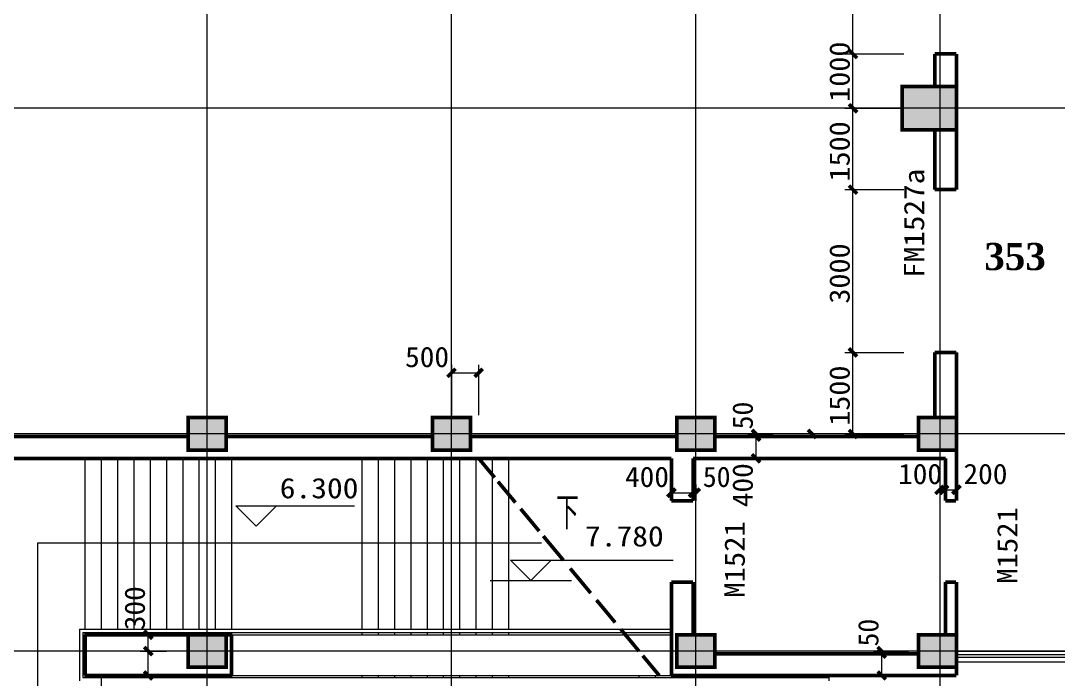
# Model space of a CAD drawing. Extents: x -307567 to 704339, y -10277 to 165507.
# Drawn here: x 140721 to 159829, y 25060 to 37192 of the extents above; entities that cross this region are included whole.
import ezdxf
from ezdxf.enums import TextEntityAlignment as Align

# ---------------------------------------------------------------- set-up
doc = ezdxf.new("R2010")
doc.units = 0
doc.header["$MEASUREMENT"] = 0
doc.layers.add('wode', color=250, linetype='CONTINUOUS', lineweight=0)
doc.layers.add('中文', color=4, linetype='CONTINUOUS')
doc.styles.add('HZ', font='txt', dxfattribs={"width": 0.7, "height": 5, "bigfont": 'STF:宋体'})
doc.styles.get("Standard").update_dxf_attribs({"font": 'txt', "height": 3})

msp = doc.modelspace()

# ---------------------------------------------------------------- linework, layer by layer
at = {"layer": 'wode', "color": 0}
for p, q in [((157654.69952, 14532.32064), (157654.69952, 99322.83485)), ((144154.86827, 14532.32064), (144154.86827, 77579.84034)), ((148654.81202, 14532.32064), (148654.81202, 77579.84034)), ((153154.75577, 14532.32064), (153154.75577, 77579.84034)), ((156048.62828, 34080.38408), (156048.62828, 45580.24339)), ((155898.63016, 36580.35589), (156985.49402, 36580.35589)), ((195197.62623, 35580.36533), (118974.00627, 35580.36533)), ((155898.63016, 35580.36533), (156985.49402, 35580.36533)), ((155898.63016, 34080.38408), (156985.49402, 34080.38408)), ((156048.62828, 31080.42273), (156048.62828, 34080.38408)), ((155898.63016, 31080.42273), (156985.49402, 31080.42273)), ((156048.62828, 29580.44148), (156048.62828, 31080.42273)), ((148654.81202, 30855.79861), (148654.81202, 29925.29)), ((149154.79356, 30855.79861), (149154.79356, 29925.29)), ((148654.81202, 30705.80049), (149154.79356, 30705.80049)), ((195197.62623, 29580.44148), (118974.00627, 29580.44148)), ((154113.92346, 29580.44148), (154577.76044, 29580.44148)), ((154113.92346, 29530.44287), (154577.76044, 29530.44287)), ((154263.92159, 29530.44287), (154263.92159, 29580.44148)), ((154263.92159, 29130.4471), (154263.92159, 29530.44287)), ((155444.24131, 29580.44148), (154394.32767, 29580.44148)), ((155898.63016, 29580.44148), (156985.49402, 29580.44148)), ((156865.45157, 29580.44148), (156268.02251, 29580.44148)), ((141903.87101, 29130.4471), (141903.87101, 29089.87373)), ((141903.87101, 29130.4471), (141903.87101, 25982.0543)), ((142203.86726, 29130.4471), (142203.86726, 29089.87373)), ((142203.86726, 29130.4471), (142203.86726, 25982.0543)), ((142503.86351, 29130.4471), (142503.86351, 29089.87373)), ((142503.86351, 29130.4471), (142503.86351, 25982.0543)), ((142803.85976, 29130.4471), (142803.85976, 29089.87373)), ((142803.85976, 29130.4471), (142803.85976, 25982.0543)), ((143103.85601, 29130.4471), (143103.85601, 29089.87373)), ((143103.85601, 29130.4471), (143103.85601, 25982.0543)), ((143403.85226, 29130.4471), (143403.85226, 29089.87373)), ((143403.85226, 29130.4471), (143403.85226, 25982.0543)), ((143703.84851, 29130.4471), (143703.84851, 29089.87373)), ((143703.84851, 29130.4471), (143703.84851, 25982.0543)), ((144003.84476, 29130.4471), (144003.84476, 29089.87373)), ((144003.84476, 29130.4471), (144003.84476, 25982.0543)), ((144303.84101, 29130.4471), (144303.84101, 29089.87373)), ((144303.84101, 29130.4471), (144303.84101, 25982.0543)), ((144603.83726, 29130.4471), (144603.83726, 29089.87373)), ((144603.83726, 29130.4471), (144603.83726, 25982.0543)), ((147003.80726, 29130.4471), (147003.80726, 29089.87373)), ((147003.80726, 29130.4471), (147003.80726, 25982.0543)), ((147303.80351, 29130.4471), (147303.80351, 29089.87373)), ((147303.80351, 29130.4471), (147303.80351, 25982.0543)), ((147603.79976, 29130.4471), (147603.79976, 29089.87373)), ((147603.79976, 29130.4471), (147603.79976, 25982.0543)), ((147903.79601, 29130.4471), (147903.79601, 29089.87373)), ((147903.79601, 29130.4471), (147903.79601, 25982.0543)), ((148203.79226, 29130.4471), (148203.79226, 29089.87373)), ((148203.79226, 29130.4471), (148203.79226, 25982.0543)), ((148503.78851, 29130.4471), (148503.78851, 29089.87373)), ((148503.78851, 29130.4471), (148503.78851, 25982.0543)), ((148803.78476, 29130.4471), (148803.78476, 29089.87373)), ((148803.78476, 29130.4471), (148803.78476, 25982.0543)), ((149103.78101, 29130.4471), (149103.78101, 29089.87373)), ((149103.78101, 29130.4471), (149103.78101, 25982.0543)), ((149403.77726, 29130.4471), (149403.77726, 29089.87373)), ((149403.77726, 29130.4471), (149403.77726, 25982.0543)), ((149703.77351, 29130.4471), (149703.77351, 29089.87373)), ((149703.77351, 29130.4471), (149703.77351, 25982.0543)), ((152704.76139, 28350.46875), (152704.76139, 29130.4471)), ((153104.73198, 28350.46875), (153104.73198, 29130.4471)), ((154113.92346, 29130.4471), (154577.76044, 29130.4471)), ((157654.69952, 28400.9606), (157654.69952, 28789.62113)), ((157954.69577, 28400.9606), (157954.69577, 28789.62113)), ((152704.76139, 28647.68069), (152704.76139, 28350.46875)), ((152704.76139, 28497.68257), (153104.73198, 28497.68257)), ((153104.73198, 28647.68069), (153104.73198, 28350.46875)), ((153104.73198, 28497.68257), (153154.75577, 28497.68257)), ((153154.75577, 28647.68069), (153154.75577, 28350.46875)), ((157654.69952, 28550.95873), (157954.69577, 28550.95873)), ((145058.00639, 27882.45474), (144683.01108, 28257.45005)), ((144683.01108, 28257.45005), (146866.95595, 28257.45005)), ((145433.0017, 28257.45005), (145058.00639, 27882.45474)), ((150114.29084, 26877.58334), (149739.29553, 27252.57865)), ((149739.29553, 27252.57865), (152739.25803, 27252.57865)), ((150489.28616, 27252.57865), (150114.29084, 26877.58334)), ((149364.30022, 26877.58334), (150864.28147, 26877.58334)), ((152704.76139, 25130.49748), (152704.76139, 26850.4875)), ((153104.73198, 25880.48811), (153104.73198, 26850.4875)), ((141803.89668, 25982.0543), (152704.76139, 25982.0543)), ((141803.89668, 25982.0543), (141803.89668, 25030.49912)), ((141863.88128, 25922.41187), (152704.76139, 25922.41187)), ((141863.88128, 25922.41187), (141863.88128, 25090.49859)), ((141903.87101, 25922.41187), (141903.87101, 25090.49859)), ((142203.86726, 25922.41187), (142203.86726, 25880.48811)), ((142503.86351, 25922.41187), (142503.86351, 25880.48811)), ((142803.85976, 25922.41187), (142803.85976, 25880.48811)), ((142918.07953, 25880.48811), (143407.33122, 25880.48811)), ((143068.07765, 25580.49186), (143068.07765, 25880.48811)), ((143103.85601, 25922.41187), (143103.85601, 25880.48811)), ((143403.85226, 25922.41187), (143403.85226, 25880.48811)), ((143703.84851, 25922.41187), (143703.84851, 25880.48811)), ((144003.84476, 25922.41187), (144003.84476, 25880.48811)), ((144303.84101, 25922.41187), (144303.84101, 25880.48811)), ((144603.83726, 25922.41187), (144603.83726, 25880.48811)), ((144605.26547, 25880.48811), (152704.76139, 25880.48811)), ((147003.80726, 25922.41187), (147003.80726, 25880.48811)), ((147303.80351, 25922.41187), (147303.80351, 25880.48811)), ((147603.79976, 25922.41187), (147603.79976, 25880.48811)), ((147903.79601, 25922.41187), (147903.79601, 25880.48811)), ((148203.79226, 25922.41187), (148203.79226, 25880.48811)), ((148503.78851, 25922.41187), (148503.78851, 25880.48811)), ((148803.78476, 25922.41187), (148803.78476, 25880.48811)), ((149103.78101, 25922.41187), (149103.78101, 25880.48811)), ((149403.77726, 25922.41187), (149403.77726, 25880.48811)), ((149703.77351, 25922.41187), (149703.77351, 25880.48811)), ((195197.62623, 25580.49186), (118974.00627, 25580.49186)), ((195197.62623, 25580.49186), (118974.00627, 25580.49186)), ((142918.07953, 25580.49186), (143407.33122, 25580.49186)), ((143068.07765, 25130.49748), (143068.07765, 25580.49186)), ((155444.24131, 25580.49186), (154394.32767, 25580.49186)), ((156865.45157, 25580.49186), (156268.02251, 25580.49186)), ((156428.2378, 25580.49186), (157068.54962, 25580.49186)), ((156428.2378, 25530.4921), (157068.54962, 25530.4921)), ((156578.23592, 25530.4921), (156578.23592, 25580.49186)), ((156578.23592, 25130.49748), (156578.23592, 25530.4921)), ((157954.69577, 25580.49186), (158354.66635, 25580.49186)), ((157954.69577, 25580.49186), (163104.61919, 25580.49186)), ((157954.69577, 25515.19154), (163104.61919, 25515.19154)), ((157954.69577, 25465.19179), (163104.61919, 25465.19179)), ((157954.69577, 25380.49398), (163104.61919, 25380.49398)), ((141863.88128, 25090.49859), (155603.72418, 25090.49859)), ((142203.86726, 25130.49748), (142203.86726, 21869.53971)), ((142203.86726, 25129.49728), (142203.86726, 25090.49859)), ((142503.86351, 25130.49748), (142503.86351, 25090.49859)), ((142503.86351, 25129.49728), (142503.86351, 25090.49859)), ((142803.85976, 25130.49748), (142803.85976, 25090.49859)), ((142803.85976, 25129.49728), (142803.85976, 25090.49859)), ((142918.07953, 25130.49748), (143407.33122, 25130.49748)), ((143103.85601, 25130.49748), (143103.85601, 25090.49859)), ((143103.85601, 25129.49728), (143103.85601, 25090.49859)), ((143403.85226, 25130.49748), (143403.85226, 25090.49859)), ((143403.85226, 25129.49728), (143403.85226, 25090.49859)), ((143703.84851, 25129.49728), (143703.84851, 25090.49859)), ((144003.84476, 25129.49728), (144003.84476, 25090.49859)), ((144303.84101, 25129.49728), (144303.84101, 25090.49859)), ((144603.83726, 25129.49728), (144603.83726, 25090.49859)), ((144605.26547, 25130.49748), (152704.76139, 25130.49748)), ((147003.80726, 25129.49728), (147003.80726, 25090.49859)), ((147303.80351, 25129.49728), (147303.80351, 25090.49859)), ((147603.79976, 25129.49728), (147603.79976, 25090.49859)), ((147903.79601, 25129.49728), (147903.79601, 25090.49859)), ((148203.79226, 25129.49728), (148203.79226, 25090.49859)), ((148503.78851, 25129.49728), (148503.78851, 25090.49859)), ((148803.78476, 25129.49728), (148803.78476, 25090.49859)), ((149103.78101, 25129.49728), (149103.78101, 25090.49859)), ((149403.77726, 25129.49728), (149403.77726, 25090.49859)), ((149703.77351, 25129.49728), (149703.77351, 25090.49859)), ((152103.74351, 25129.49728), (152103.74351, 25090.49859)), ((152403.73976, 25129.49728), (152403.73976, 25090.49859)), ((152703.73601, 25129.49728), (152703.73601, 25090.49859)), ((153003.73226, 25129.49728), (153003.73226, 25090.49859)), ((155403.70226, 25129.49728), (153093.74579, 25129.49728)), ((153303.72851, 25129.49728), (153303.72851, 25090.49859)), ((153303.72851, 25129.49728), (153303.72851, 25090.49859)), ((153603.72476, 25129.49728), (153603.72476, 25090.49859)), ((153603.72476, 25129.49728), (153603.72476, 25090.49859)), ((153903.72101, 25129.49728), (153903.72101, 25090.49859)), ((153903.72101, 25129.49728), (153903.72101, 25090.49859)), ((154203.71726, 25129.49728), (154203.71726, 25090.49859)), ((154203.71726, 25129.49728), (154203.71726, 25090.49859)), ((154503.71351, 25129.49728), (154503.71351, 25090.49859)), ((154503.71351, 25129.49728), (154503.71351, 25090.49859)), ((154803.70976, 25129.49728), (154803.70976, 25090.49859)), ((154803.70976, 25129.49728), (154803.70976, 25090.49859)), ((155103.70601, 25129.49728), (155103.70601, 25090.49859)), ((155103.70601, 25129.49728), (155103.70601, 25090.49859)), ((155403.70226, 25129.49728), (155403.70226, 25090.49859)), ((155603.72418, 25090.49859), (155603.72418, 25030.49912)), ((156428.2378, 25130.49748), (157068.54962, 25130.49748))]:
    msp.add_line(p, q, dxfattribs=at)
at = {"layer": 'wode', "color": 0, "const_width": 67.49915}
for points in [[(155973.62922, 36655.35495), (156123.62735, 36505.35682)], [(157554.68856, 36580.35589), (157954.69577, 36580.35589)], [(157554.68856, 35980.36339), (157554.68856, 36580.35589)], [(157554.68856, 36580.35589), (157554.68856, 35980.36339)], [(157954.69577, 35980.36339), (157954.69577, 36580.35589)], [(157954.69577, 36580.35589), (157954.69577, 35580.36533)], [(156954.69606, 35980.36339), (156954.69606, 35180.37186), (157954.69577, 35180.37186), (157954.69577, 35980.36339), (156954.69606, 35980.36339), (156954.69606, 35180.37186)], [(155973.62922, 35655.3644), (156123.62735, 35505.36627)], [(157554.68856, 34080.38408), (157554.68856, 35180.37186)], [(157954.69577, 34080.38408), (157954.69577, 35180.37186)], [(155973.62922, 34155.38315), (156123.62735, 34005.38502)], [(157554.68856, 34080.38408), (157954.69577, 34080.38408)], [(157554.68856, 34080.38408), (157954.69577, 34080.38408)], [(155973.62922, 31155.42179), (156123.62735, 31005.42367)], [(157554.68856, 31080.42273), (157954.69577, 31080.42273)], [(157554.68856, 29880.43773), (157554.68856, 31080.42273)], [(157954.69577, 29880.43773), (157954.69577, 31080.42273)], [(148579.81295, 30630.80143), (148729.81108, 30780.79955)], [(149079.7945, 30630.80143), (149229.79262, 30780.79955)], [(143804.84823, 29880.43773), (143804.84823, 29280.44523), (144504.85168, 29280.44523), (144504.85168, 29880.43773), (143804.84823, 29880.43773), (143804.84823, 29280.44523)], [(148304.79198, 29880.43773), (148304.79198, 29280.44523), (149004.79543, 29280.44523), (149004.79543, 29880.43773), (148304.79198, 29880.43773), (148304.79198, 29280.44523)], [(152804.73573, 29880.43773), (152804.73573, 29280.44523), (153504.73918, 29280.44523), (153504.73918, 29880.43773), (152804.73573, 29880.43773), (152804.73573, 29280.44523)], [(157254.69231, 29880.43773), (157254.69231, 29280.44523), (157954.69577, 29280.44523), (157954.69577, 29880.43773), (157254.69231, 29880.43773), (157254.69231, 29280.44523)], [(154188.92253, 29655.44054), (154338.92065, 29505.44242)], [(154188.92253, 29605.44193), (154338.92065, 29455.4438)], [(155219.24412, 29655.44054), (155369.24225, 29505.44242)], [(155973.62922, 29655.44054), (156123.62735, 29505.44242)], [(140004.90793, 29530.44287), (143804.84823, 29530.44287)], [(144504.85168, 29530.44287), (148304.79198, 29530.44287)], [(149004.79543, 29530.44287), (152804.73573, 29530.44287)], [(153504.73918, 29530.44287), (157254.69231, 29530.44287)], [(154188.92253, 29205.44617), (154338.92065, 29055.44804)], [(157954.69577, 29280.44523), (157953.67039, 28350.46875)], [(139654.92451, 29130.4471), (144154.86827, 29130.4471)], [(144154.86827, 29130.4471), (152704.76139, 29130.4471)], [(148604.78823, 29130.4471), (152704.76139, 29130.4471)], [(149154.79356, 29130.4471), (149448.89389, 28776.64141)], [(152704.76139, 29130.4471), (152704.76139, 28350.46875)], [(153104.73198, 29130.4471), (153154.75577, 29130.4471)], [(153104.73198, 29130.4471), (153104.73198, 28350.46875)], [(153154.75577, 29130.4471), (157754.67385, 29130.4471)], [(157754.67385, 29130.4471), (157753.6851, 28350.46875)], [(149510.89262, 28702.06577), (149831.98236, 28315.78672)], [(152629.76233, 28422.6835), (152779.76045, 28572.68163)], [(153029.73292, 28422.6835), (153179.73104, 28572.68163)], [(153079.7567, 28422.6835), (153229.75483, 28572.68163)], [(157568.67764, 28475.95966), (157718.67577, 28625.95779)], [(157653.67414, 28475.95966), (157803.67226, 28625.95779)], [(157879.6967, 28475.95966), (158029.69483, 28625.95779)], [(153104.73198, 28350.46875), (152704.76139, 28350.46875)], [(157948.68998, 28350.46875), (157749.69345, 28350.46875)], [(149927.48898, 28200.89749), (150268.93979, 27790.11809)], [(150345.11071, 27698.47495), (150715.78479, 27252.57865)], [(150840.99074, 27101.94768), (151218.98895, 26647.20979)], [(153104.73198, 26850.4875), (152704.76139, 26850.4875)], [(152704.76139, 26850.4875), (152704.76139, 25130.49748)], [(153104.73198, 26850.4875), (153104.73198, 25880.48811)], [(157948.68998, 26850.4875), (157749.69345, 26850.4875)], [(157753.6851, 26850.4875), (157753.6851, 25880.48811)], [(157953.67039, 26850.4875), (157954.69577, 25530.4921)], [(151324.6761, 26520.09269), (151669.12981, 26105.69014)], [(157954.69577, 25130.49748), (157954.69577, 26180.48436)], [(142993.07859, 25955.48717), (143143.07671, 25805.48905)], [(151771.88731, 25982.0543), (152105.68441, 25580.49186)], [(141904.89639, 25880.48811), (143804.84823, 25880.48811)], [(141904.89639, 25880.48811), (141904.89639, 25130.49748)], [(143804.84823, 25880.48811), (143804.84823, 25280.49561), (144504.85168, 25280.49561), (144504.85168, 25880.48811), (143804.84823, 25880.48811), (143804.84823, 25280.49561)], [(144504.85168, 25880.48811), (144605.26547, 25880.48811)], [(144605.26547, 25880.48811), (144605.26547, 25130.49748)], [(152804.73573, 25880.48811), (152804.73573, 25280.49561), (153504.73918, 25280.49561), (153504.73918, 25880.48811), (152804.73573, 25880.48811), (152804.73573, 25280.49561)], [(157254.69231, 25880.48811), (157254.69231, 25280.49561), (157954.69577, 25280.49561), (157954.69577, 25880.48811), (157254.69231, 25880.48811), (157254.69231, 25280.49561)], [(142993.07859, 25655.49092), (143143.07671, 25505.4928)], [(156503.23686, 25655.49092), (156653.23498, 25505.4928)], [(156503.23686, 25605.49117), (156653.23498, 25455.49304)], [(152177.20451, 25494.47227), (152479.7642, 25130.49748)], [(153504.73918, 25530.4921), (155404.72764, 25530.4921)], [(155404.72764, 25530.4921), (157254.69231, 25530.4921)], [(142993.07859, 25205.49655), (143143.07671, 25055.49842)], [(156503.23686, 25205.49655), (156653.23498, 25055.49842)], [(141904.89639, 25130.49748), (144154.86827, 25130.49748)], [(144154.86827, 25130.49748), (144605.26547, 25130.49748)], [(152704.76139, 25130.49748), (153154.75577, 25130.49748)], [(153154.75577, 25130.49748), (155404.72764, 25130.49748)], [(155404.72764, 25130.49748), (157954.69577, 25130.49748)]]:
    msp.add_lwpolyline(points, dxfattribs=at)
at = {"layer": 'wode', "color": 0}
msp.add_lwpolyline([(153840.98986, 23335.82197), (141039.14793, 23335.82197), (141039.14793, 27576.7697), (150311.05352, 27576.7697)], dxfattribs=at)
for points in [[(156954.69606, 35980.36339), (157954.69577, 35980.36339), (156954.69606, 35180.37186), (157954.69577, 35180.37186)], [(143804.84823, 29880.43773), (144504.85168, 29880.43773), (143804.84823, 29280.44523), (144504.85168, 29280.44523)], [(148304.79198, 29880.43773), (149004.79543, 29880.43773), (148304.79198, 29280.44523), (149004.79543, 29280.44523)], [(152804.73573, 29880.43773), (153504.73918, 29880.43773), (152804.73573, 29280.44523), (153504.73918, 29280.44523)], [(157254.69231, 29880.43773), (157954.69577, 29880.43773), (157254.69231, 29280.44523), (157954.69577, 29280.44523)], [(143804.84823, 25880.48811), (144504.85168, 25880.48811), (143804.84823, 25280.49561), (144504.85168, 25280.49561)], [(152804.73573, 25880.48811), (153504.73918, 25880.48811), (152804.73573, 25280.49561), (153504.73918, 25280.49561)], [(157254.69231, 25880.48811), (157954.69577, 25880.48811), (157254.69231, 25280.49561), (157954.69577, 25280.49561)]]:
    msp.add_solid(points, dxfattribs=at)

# ---------------------------------------------------------------- texts
for s, width, p, p2 in [('1000', 1.044705, (155988.64368, 35698.36618), (155988.64368, 36808.35139)), ('1500', 0.986668, (155988.64368, 34230.38221), (155988.64368, 35340.36971)), ('FM1527a', 0.846316, (157360.56257, 32454.82152), (157360.56257, 34464.79777)), ('3000', 0.934737, (155988.64368, 31980.41148), (155988.64368, 33090.39783)), ('1500', 0.986667, (155988.64368, 29730.4396), (155988.64368, 30840.42596)), ('50', 0.906667, (154203.93699, 29664.44006), (154203.93699, 30174.43392)), ('400', 0.925715, (154203.93699, 28230.45835), (154203.93699, 29040.44846)), ('M1521', 0.94, (159078.10702, 26821.91425), (159078.10702, 28231.89686)), ('M1521', 0.94, (154056.51217, 26562.06806), (154056.51217, 27972.05067)), ('300', 0.925715, (143008.05643, 25964.48669), (143008.05643, 26774.4768)), ('50', 0.906667, (156518.25132, 25664.49044), (156518.25132, 26174.4843))]:
    msp.add_text(s, height=374.995313, rotation=90, dxfattribs=dict(at, width=width)).set_placement(p, p2, align=Align.FIT)
for s, width, p, p2 in [('500', 0.925698, (147799.83003, 30810.79986), (148609.80525, 30810.79986)), ('400', 0.925698, (151849.7794, 28602.6808), (152659.75463, 28602.6808)), ('50', 0.906706, (153283.73365, 28602.6808), (153793.74924, 28602.6808)), ('100', 1.080029, (156879.697, 28655.95696), (157689.70885, 28655.95696)), ('200', 0.925739, (158083.67365, 28655.95696), (158893.68549, 28655.95696)), ('   6.300 ', 0.870007, (144621.34193, 28394.06219), (147231.33127, 28394.06219)), ('   7.780 ', 0.85224, (150243.30534, 27507.57615), (152853.25807, 27507.57615))]:
    msp.add_text(s, height=374.995313, dxfattribs=dict(at, width=width)).set_placement(p, p2, align=Align.FIT)
at = {"layer": 'wode', "color": 0, "style": 'HZ', "width": 0.492196}
msp.add_text('下', height=599.9925, dxfattribs=at).set_placement((150578.31092, 27824.17185), (150998.313, 27824.17185), align=Align.FIT)
at = {"layer": '中文', "insert": (158467.13645, 33099.04353), "char_height": 500, "width": 1106.1970451, "attachment_point": 1}
msp.add_mtext('{\\fTimes New Roman|b1|i0|c238|p18;\\C1;353}', dxfattribs=at)

doc.saveas('drawing.dxf')
